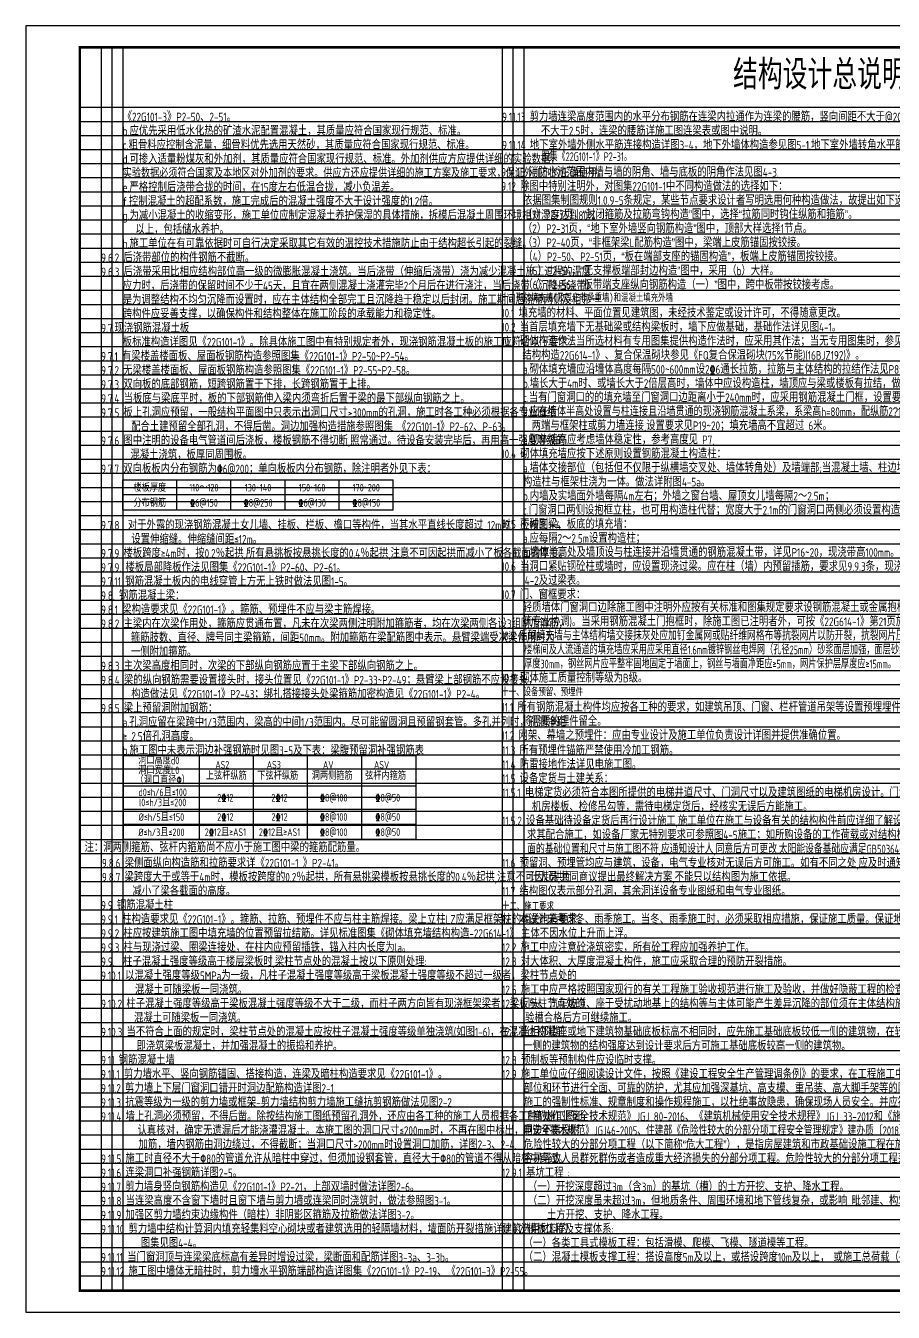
# Model space of a CAD drawing. Extents: x 698102 to 803227, y -138366 to 57555.
# Drawn here: x 698102 to 738180, y -70176 to -10776 of the extents above; entities that cross this region are included whole.
import ezdxf
from ezdxf.enums import TextEntityAlignment as Align

# ---------------------------------------------------------------- set-up
doc = ezdxf.new("R2010")
doc.units = 0
doc.header["$LTSCALE"] = 500
doc.layers.get('Defpoints').update_dxf_attribs({"color": 1, "linetype": 'CONTINUOUS'})
doc.layers.add('_TSZ_PLOT_MARK', color=1, linetype='CONTINUOUS', plot=False)
doc.layers.add('S-MODIFY-云线', color=3, linetype='CONTINUOUS', plot=False)
for name, color, linetype in [('A-ANNO-TITLE', 4, 'CONTINUOUS'), ('TAB', 132, 'CONTINUOUS'), ('TEXT', 7, 'CONTINUOUS'), ('THICK', 6, 'CONTINUOUS')]:
    doc.layers.add(name, color=color, linetype=linetype)
doc.styles.add('TSSD_Norm', font='tssdeng.shx', dxfattribs={"width": 0.8, "bigfont": 'hztxt.shx'})
doc.styles.add('黑体', font='simhei.ttf')

msp = doc.modelspace()

# ---------------------------------------------------------------- linework, layer by layer
at = {"layer": '_TSZ_PLOT_MARK'}
msp.add_lwpolyline([(698101.92, -70175.96), (782201.92, -70175.96), (782201.92, -10775.96), (698101.92, -10775.96)], close=True, dxfattribs=at)
msp.add_lwpolyline([(698101.92, -70175.96), (782201.92, -70175.96), (782201.92, -10775.96), (698101.92, -10775.96)], close=True, dxfattribs=at)
at = {"layer": 'A-ANNO-TITLE'}
msp.add_lwpolyline([(698101.92, -70175.96), (782201.92, -70175.96), (782201.92, -10775.96), (698101.92, -10775.96)], close=True, dxfattribs=at)
at = {"layer": 'A-ANNO-TITLE', "const_width": 120}
msp.add_lwpolyline([(700601.92, -69175.96), (781201.92, -69175.96), (781201.92, -11775.96), (700601.92, -11775.96)], close=True, dxfattribs=at)
at = {"layer": 'Defpoints'}
for p, q in [((701581.93, -11775.96), (701581.93, -69175.96)), ((702081.93, -11775.96), (702081.93, -69175.96)), ((702581.93, -11775.99), (702581.93, -69175.99)), ((720106.93, -11775.96), (720106.93, -69175.96)), ((720606.93, -11775.96), (720606.93, -69175.96)), ((721106.93, -11775.99), (721106.93, -69175.99))]:
    msp.add_line(p, q, dxfattribs=at)
at = {"layer": 'S-MODIFY-云线', "color": 9}
for p, q in [((700601.92, -14540.84), (774751.92, -14540.84)), ((700601.92, -15190.84), (774751.92, -15190.84)), ((700601.92, -15840.84), (774751.92, -15840.84)), ((700601.92, -16490.84), (774751.92, -16490.84)), ((700601.92, -17140.84), (774751.92, -17140.84)), ((700601.92, -17790.84), (774751.92, -17790.84)), ((700601.92, -18440.84), (774751.92, -18440.84)), ((700601.92, -19090.84), (774751.92, -19090.84)), ((700601.92, -19740.84), (774751.92, -19740.84)), ((700601.92, -20390.84), (774751.92, -20390.84)), ((700601.92, -21040.84), (774751.92, -21040.84)), ((700601.92, -21690.84), (774751.92, -21690.84)), ((700601.92, -22340.84), (774751.92, -22340.84)), ((700601.92, -22990.84), (774751.92, -22990.84)), ((700601.92, -23640.84), (774751.92, -23640.84)), ((700601.92, -24290.84), (774751.92, -24290.84)), ((700601.92, -24940.84), (774751.92, -24940.84)), ((700601.92, -25590.84), (774751.92, -25590.84)), ((700601.92, -26240.84), (774751.92, -26240.84)), ((700601.92, -26890.84), (774751.92, -26890.84)), ((700601.92, -27540.84), (774751.92, -27540.84)), ((700601.92, -28190.84), (774751.92, -28190.84)), ((700601.92, -28840.84), (774751.92, -28840.84)), ((700601.92, -29490.84), (774751.92, -29490.84)), ((700601.92, -30140.84), (774751.92, -30140.84)), ((700601.92, -30790.84), (774751.92, -30790.84)), ((700601.92, -31440.84), (774751.92, -31440.84)), ((700601.92, -32090.84), (774751.92, -32090.84)), ((700601.92, -32740.84), (774751.92, -32740.84)), ((700601.92, -33390.84), (774751.92, -33390.84)), ((700601.92, -34040.84), (774751.92, -34040.84)), ((700601.92, -34690.84), (774751.92, -34690.84)), ((700601.92, -35340.84), (774751.92, -35340.84)), ((700601.92, -35990.84), (774751.92, -35990.84)), ((700601.92, -36640.84), (774751.92, -36640.84)), ((700601.92, -37290.84), (774751.92, -37290.84)), ((700601.92, -37940.84), (774751.92, -37940.84)), ((700601.92, -38590.84), (774751.92, -38590.84)), ((700601.92, -39240.84), (774751.92, -39240.84)), ((700601.92, -39890.84), (774751.92, -39890.84)), ((700601.92, -40540.84), (774751.92, -40540.84)), ((700601.92, -41190.84), (774751.92, -41190.84)), ((700601.92, -41840.84), (774751.92, -41840.84)), ((700601.92, -42490.84), (774751.92, -42490.84)), ((700601.92, -43140.84), (774751.92, -43140.84)), ((700601.92, -43790.84), (774751.92, -43790.84)), ((700601.92, -44440.84), (774751.92, -44440.84)), ((700601.92, -45090.84), (774751.92, -45090.84)), ((700601.92, -45740.84), (774751.92, -45740.84)), ((700601.92, -46390.84), (774751.92, -46390.84)), ((700601.92, -47040.84), (774751.92, -47040.84)), ((700601.92, -47690.84), (774751.92, -47690.84)), ((700601.92, -48340.84), (774751.92, -48340.84)), ((700601.92, -48990.84), (774751.92, -48990.84)), ((700601.92, -49640.84), (774751.92, -49640.84)), ((700601.92, -50290.84), (774751.92, -50290.84)), ((700601.92, -50940.84), (774751.92, -50940.84)), ((700601.92, -51590.84), (774751.92, -51590.84)), ((700601.92, -52240.84), (774751.92, -52240.84)), ((700601.92, -52890.84), (774751.92, -52890.84)), ((700601.92, -53540.84), (774751.92, -53540.84)), ((700601.92, -54190.84), (774751.92, -54190.84)), ((700601.92, -54840.84), (774751.92, -54840.84)), ((700601.92, -55490.84), (774751.92, -55490.84)), ((700601.92, -56140.84), (774751.92, -56140.84)), ((700601.92, -56790.84), (774751.92, -56790.84)), ((700601.92, -57440.84), (774751.92, -57440.84)), ((700601.92, -58090.84), (774751.92, -58090.84)), ((700601.92, -58740.84), (774751.92, -58740.84)), ((700601.92, -59390.84), (774751.92, -59390.84)), ((700601.92, -60040.84), (774751.92, -60040.84)), ((700601.92, -60690.84), (774751.92, -60690.84)), ((700601.92, -61340.84), (774751.92, -61340.84)), ((700601.92, -61990.84), (774751.92, -61990.84)), ((700601.92, -62640.84), (774751.92, -62640.84)), ((700601.92, -63290.84), (774751.92, -63290.84)), ((700601.92, -63940.84), (774751.92, -63940.84)), ((700601.92, -64590.84), (774751.92, -64590.84)), ((700601.92, -65240.84), (774751.92, -65240.84)), ((700601.92, -65890.84), (774751.92, -65890.84)), ((700601.92, -66540.84), (774751.92, -66540.84)), ((700601.92, -67190.84), (774751.92, -67190.84)), ((700601.92, -67840.84), (774751.92, -67840.84)), ((700601.92, -68490.84), (774751.92, -68490.84))]:
    msp.add_line(p, q, dxfattribs=at)
at = {"layer": 'TAB', "color": 3}
for p, q in [((702584.24, -31736.87), (715084.24, -31736.87)), ((702584.24, -33136.4), (702584.24, -31736.87)), ((705084.24, -33136.4), (705084.24, -31736.87)), ((707584.24, -33136.4), (707584.24, -31736.87)), ((710084.24, -33136.4), (710084.24, -31736.87)), ((712584.24, -33136.4), (712584.24, -31736.87)), ((715084.24, -33136.4), (715084.24, -31736.87)), ((715084.24, -32436.64), (702584.24, -32436.64)), ((715084.24, -33136.4), (702584.24, -33136.4))]:
    msp.add_line(p, q, dxfattribs=at)
at = {"layer": 'TAB'}
for p, q in [((702623.31, -44467.78), (716123.31, -44467.78)), ((702623.31, -48340.84), (702623.31, -44467.78)), ((706123.31, -48340.84), (706123.31, -44467.78)), ((708623.31, -48340.84), (708623.31, -44467.78)), ((711123.31, -48340.84), (711123.31, -44467.78)), ((713623.31, -48340.84), (713623.31, -44467.78)), ((716123.31, -44467.78), (716123.31, -48340.84)), ((702623.31, -45867.99), (716123.31, -45867.99)), ((702623.31, -46940.67), (716123.31, -46940.67)), ((702623.31, -47640.5), (716123.31, -47640.5)), ((716123.31, -48340.84), (702623.31, -48340.84))]:
    msp.add_line(p, q, dxfattribs=at)

# ---------------------------------------------------------------- texts
at = {"layer": 'TEXT', "style": 'TSSD_Norm'}
for s, width, p in [('《22G101-3》P2-50、2-51。', 0.8, (702581.93, -15190.84)), ('9.11.13 剪力墙连梁高度范围内的水平分布钢筋在连梁内拉通作为连梁的腰筋，竖向间距不大于@200；当连梁跨高比', 0.8, (720106.93, -15190.84)), ('不大于2.5时，连梁的腰筋详施工图连梁表或图中说明。', 0.8, (721899.6, -15840.84)), ('c.粗骨料应控制含泥量，细骨料优先选用天然砂，其质量应符合国家现行规范、标准。', 0.8, (702581.93, -16490.84)), ('9.11.14 地下室外墙外侧水平筋连接构造详图3-4，地下外墙体构造参见图5-1.地下室外墙转角水平筋连接构造参照', 0.8, (720106.93, -16490.84)), ('9.11.15 消防水池范围内墙与墙的阴角、墙与底板的阴角作法见图4-3.', 0.8, (720071.85, -17745.37)), ('e.严格控制后浇带合拢的时间，在15度左右低温合拢，减小负温差。', 0.8, (702584.24, -18440.84)), ('9.12 除图中特别注明外，对图集22G101-1中不同构造做法的选择如下：', 0.8, (720071.85, -18395.37)), ('f.控制混凝土的超配系数，施工完成后的混凝土强度不大于设计强度的1.2倍。', 0.8, (702584.24, -19090.84)), ('依据图集制图规则1.0.9-5条规定，某些节点要求设计者写明选用何种构造做法，故提出如下选择项：', 0.8, (721071.85, -19045.37)), ('g.为减小混凝土的收缩变形，施工单位应制定混凝土养护保湿的具体措施，拆模后混凝土周围环境相对湿度达到80%%%', 0.8, (702584.24, -19740.84)), ('（1）P2-7页，“封闭箍筋及拉筋弯钩构造”图中，选择“拉筋同时钩住纵筋和箍筋”。', 0.8, (721071.85, -19695.37)), ('   以上，包括储水养护。', 0.8, (702584.24, -20390.84)), ('（2）P2-31页，“地下室外墙竖向钢筋构造”图中，顶部大样选择1节点。', 0.8, (721071.85, -20345.37)), ('h.施工单位在有可靠依据时可自行决定采取其它有效的温控技术措施防止由于结构超长引起的裂缝。', 0.8, (702584.24, -21040.84)), ('（3）P2-40页，“非框架梁L配筋构造”图中，梁端上皮筋锚固按铰接。', 0.8, (721071.85, -20995.37)), ('9.6.2 后浇带部位的构件钢筋不截断。', 0.8, (701584.24, -21690.84)), ('（4）P2-50、P2-51页，“板在端部支座的锚固构造”，板端上皮筋锚固按铰接。', 0.8, (721091.48, -21645.37)), ('9.6.3 后浇带采用比相应结构部位高一级的微膨胀混凝土浇筑。当后浇带（伸缩后浇带）浇为减少混凝土施工过程的温度', 0.8, (701584.24, -22340.84)), ('（5）P2-54，“无支撑板端部封边构造”图中，采用（b）大样。', 0.8, (721091.48, -22295.37)), ('应力时，后浇带的保留时间不少于45天，且宜在两侧混凝土浇灌完毕2个月后在进行浇注，当后浇带（沉降后浇带）', 0.8, (702584.24, -22990.84)), ('（6）P2-56，“板带端支座纵向钢筋构造（一）”图中，跨中板带按铰接考虑。', 0.8, (721091.48, -22945.37)), ('是为调整结构不均匀沉降而设置时，应在主体结构全部完工且沉降趋于稳定以后封闭。施工期间后浇带两侧及相邻一', 0.8, (702584.24, -23640.84)), ('跨构件应妥善支撑，以确保构件和结构整体在施工阶段的承载能力和稳定性。', 0.8, (702584.24, -24290.84)), ('10.2 当首层填充墙下无基础梁或结构梁板时，墙下应做基础，基础作法详见图4-1。', 0.8, (720071.85, -24895.37)), ('板标准构造详图见《22G101-1》。除具体施工图中有特别规定者外，现浇钢筋混凝土板的施工应符合以下要求：', 0.8, (702584.24, -25590.84)), ('9.7.1 有梁楼盖楼面板、屋面板钢筋构造参照图集《22G101-1》P2-50~P2-54。', 0.8, (701584.24, -26240.84)), ('9.7.2 无梁楼盖楼面板、屋面板钢筋构造参照图集《22G101-1》P2-55~P2-58。', 0.8, (701584.24, -26890.84)), ('a.砌体填充墙应沿墙体高度每隔500~600mm设2%%1326通长拉筋，拉筋与主体结构的拉结作法见P8～P13。', 0.8, (721071.85, -26845.37)), ('9.7.3 双向板的底部钢筋，短跨钢筋置于下排，长跨钢筋置于上排。', 0.8, (701584.24, -27540.84)), ('b.墙长大于4m时、或墙长大于2倍层高时，墙体中应设构造柱，墙顶应与梁或楼板有拉结，做法见 P15~P16。', 0.8, (721071.85, -27495.37)), ('9.7.4 当板底与梁底平时，板的下部钢筋伸入梁内须弯折后置于梁的最下部纵向钢筋之上。', 0.8, (701584.24, -28190.84)), ('c.当有门窗洞口的的填充墙至门窗洞口边距离小于240mm时，应采用钢筋混凝土门框，设置要求及配筋见 P17。', 0.8, (721071.85, -28145.37)), ('9.7.5 板上孔洞应预留，一般结构平面图中只表示出洞口尺寸>300mm的孔洞，施工时各工种必须根据各专业图纸', 0.8, (701584.24, -28840.84)), ('d.应在墙体半高处设置与柱连接且沿墙贯通的现浇钢筋混凝土系梁，系梁高h=80mm，配纵筋2\ue53210,拉筋%%1326@300;', 0.78, (721071.85, -28795.37)), ('  配合土建预留全部孔洞，不得后凿。洞边加强构造措施参照图集 《22G101-1》P2-62、P-63。', 0.8, (702584.24, -29490.84)), ('两端与框架柱或剪力墙连接,设置要求见P19~20；填充墙高不宜超过 6米。', 0.8, (721475.53, -29445.37)), ('9.7.6 图中注明的设备电气管道间后浇板，楼板钢筋不得切断,照常通过。待设备安装完毕后，再用高一强度等级的', 0.8, (701581.93, -30140.84)), ('e.砌体墙高应考虑墙体稳定性，参考高度见 P7,', 0.8, (721071.85, -30095.37)), ('混凝土浇筑，板厚同周围板。', 0.8, (702937.88, -30790.84)), ('10.4 砌体填充墙应按下述原则设置钢筋混凝土构造柱：', 0.8, (720071.85, -30745.37)), ('a.墙体交接部位（包括但不仅限于纵横墙交叉处、墙体转角处）及墙端部;当混凝土墙、柱边墙垛长度≤200mm时，', 0.8, (721071.85, -31395.37)), ('构造柱与框架柱浇为一体。做法详附图4-5a。', 0.8, (721071.85, -32045.37)), ('b.内墙及实墙面外墙每隔4m左右；外墙之窗台墙、屋顶女儿墙每隔2～2.5m；', 0.8, (721071.85, -32695.37)), ('c.门窗洞口两侧设抱框立柱，也可用构造柱代替；宽度大于2.1m的门窗洞口两侧必须设置构造柱，构造柱构造见P15。', 0.8, (721071.85, -33345.37)), ('9.7.8  对于外露的现浇钢筋混凝土女儿墙、挂板、栏板、檐口等构件，当其水平直线长度超过 12m时，应按图1-4', 0.8, (701581.93, -34040.84)), ('10.5 不砌到梁、板底的填充墙：', 0.8, (720071.85, -33995.37)), ('设置伸缩缝。伸缩缝间距≤12m。', 0.8, (702983.44, -34690.84)), ('a.应每隔2～2.5m设置构造柱；', 0.8, (721071.85, -34645.37)), ('9.7.9 楼板跨度≥4m时，按0.2％起拱,所有悬挑板按悬挑长度的0.4％起拱,注意不可因起拱而减小了板各截面的厚度。', 0.8, (701581.93, -35340.84)), ('b.墙体半高处及墙顶设与柱连接并沿墙贯通的钢筋混凝土带，详见P16~20，现浇带高100mm。', 0.8, (721071.85, -35295.37)), ('9.7.9. 楼板局部降板作法见图集《22G101-1》P2-60、P2-61。', 0.8, (701581.93, -35990.84)), ('9.7.11 钢筋混凝土板内的电线穿管上方无上铁时做法见图1-5。', 0.8, (701581.93, -36640.84)), ('10.7 门、窗框要求：', 0.8, (720071.85, -37245.37)), ('9.8. 钢筋混凝土梁：', 0.8, (701581.93, -37290.84)), ('9.8.1 梁构造要求见《22G101-1》。箍筋、预埋件不应与梁主筋焊接。', 0.8, (701581.93, -37940.84)), ('9.8.2 主梁内在次梁作用处，箍筋应贯通布置，凡未在次梁两侧注明附加箍筋者，均在次梁两侧各设3组附加箍筋，', 0.8, (701581.93, -38590.84)), ('箍筋肢数、直径、牌号同主梁箍筋，间距50mm。附加箍筋在梁配筋图中表示。悬臂梁端受次梁作用时为', 0.8, (702961.32, -39240.84)), ('一侧附加箍筋。', 0.8, (702961.32, -39890.84)), ('9.8.3 主次梁高度相同时，次梁的下部纵向钢筋应置于主梁下部纵向钢筋之上。', 0.8, (701581.93, -40540.84)), ('9.8.4 梁的纵向钢筋需要设置接头时，接头位置见《22G101-1》P2-33~P2-49；悬臂梁上部钢筋不应设接头，', 0.8, (701581.93, -41190.84)), ('10.9 砌体施工质量控制等级为B级。', 0.8, (720071.85, -41095.37)), (' 构造做法见《22G101-1》P2-43；绑扎搭接接头处梁箍筋加密构造见《22G101-1》P2-4。', 0.8, (702781.48, -41840.84)), ('9.8.5 梁上预留洞附加钢筋：', 0.8, (701581.93, -42490.84)), ('a.孔洞应留在梁跨中1/3范围内，梁高的中间1/3范围内。尽可能留圆洞且预留钢套管。多孔并列时，孔洞净距', 0.8, (702581.93, -43140.84)), ('将需要的埋件留全。', 0.8, (721048.36, -43095.37)), ('≥ 2.5倍孔洞高度。', 0.8, (702581.93, -43790.84)), ('b.施工图中未表示洞边补强钢筋时见图3-5及下表：梁腹预留洞补强钢筋表', 0.8, (702581.93, -44440.84)), ('11.4 防雷接地作法详见电施工图。', 0.8, (720106.93, -45090.84)), ('11.5 设备定货与土建关系：', 0.8, (720106.93, -45740.84)), ('11.5.1 电梯定货必须符合本图所提供的电梯井道尺寸、门洞尺寸以及建筑图纸的电梯机房设计。门洞边的预留孔洞、电梯', 0.8, (720106.93, -46390.84)), ('机房楼板、检修吊勾等，需待电梯定货后，经核实无误后方能施工。', 0.8, (721488.5, -47040.84)), ('11.5.2 设备基础待设备定货后再行设计施工,施工单位在施工与设备有关的结构构件前应详细了解设备厂家的特别要求或要', 0.8, (720106.93, -47690.84)), ('面的基础位置和尺寸与施工图不符,应通知设计人,同意后方可更改.太阳能设备基础应满足GB50364-2018/5.4.2条要求', 0.75, (721273.04, -48990.84)), ('9.8.6 梁侧面纵向构造筋和拉筋要求详《22G101-1 》P2-41。', 0.8, (701623.31, -49640.84)), ('9.8.7 梁跨度大于或等于4m时，模板按跨度的0.2％起拱，所有悬挑梁模板按悬挑长度的0.4％起拱,注意不可因起拱而', 0.8, (701623.31, -50290.84)), ('减小了梁各截面的高度。', 0.8, (703033.87, -50940.84)), ('9.9.1 柱构造要求见《22G101-1》。箍筋、拉筋、预埋件不应与柱主筋焊接。梁上立柱LZ应满足框架柱的相关构造要求。', 0.8, (701581.93, -52240.84)), ('9.9.3 柱与现浇过梁、圈梁连接处，在柱内应预留插铁，锚入柱内长度为la。', 0.8, (701581.93, -53540.84)), ('12.2 施工中应注意砼浇筑密实，所有砼工程应加强养护工作。', 0.8, (720106.93, -53540.84)), ('9.9.  柱子混凝土强度等级高于楼层梁板时,梁柱节点处的混凝土按以下原则处理:', 0.8, (701581.93, -54190.84)), ('9.10.1 以混凝土强度等级5MPa为一级，凡柱子混凝土强度等级高于梁板混凝土强度等级不超过一级者，梁柱节点处的', 0.8, (701581.93, -54840.84)), ('混凝土可随梁板一同浇筑。', 0.8, (703150.31, -55490.84)), ('9.10.2 柱子混凝土强度等级高于梁板混凝土强度等级不大于二级，而柱子两方向皆有现浇框架梁者，梁板与柱节点处的', 0.8, (701581.93, -56140.84)), ('混凝土可随梁板一同浇筑。', 0.8, (703104.37, -56790.84)), ('验槽合格后方可继续施工。', 0.8, (721169.58, -56790.84)), ('9.10.3 当不符合上面的规定时，梁柱节点处的混凝土应按柱子混凝土强度等级单独浇筑(如图1-6)，在混凝土初凝前', 0.8, (701581.93, -57440.84)), ('12.7 当相邻楼座或地下建筑物基础底板标高不相同时，应先施工基础底板较低一侧的建筑物，在较低一侧的建筑物的结构', 0.8, (720106.93, -57440.84)), ('一侧的建筑物的结构强度达到设计要求后方可施工基础底板较高一侧的建筑物。', 0.8, (721090.82, -58090.84)), ('9.11 钢筋混凝土墙', 0.8, (701581.93, -58740.84)), ('12.8 预制板等预制构件应设临时支撑。', 0.8, (720106.93, -58740.84)), ('9.11.1 剪力墙水平、竖向钢筋锚固、搭接构造，连梁及暗柱构造要求见《22G101-1》。', 0.8, (701581.93, -59390.84)), ('12.9 施工单位应仔细阅读设计文件，按照《建设工程安全生产管理调条例》的要求，在工程施工中对所有涉及施工安全的', 0.8, (720106.93, -59390.84)), ('9.11.2 剪力墙上下层门窗洞口错开时洞边配筋构造详图2-1.', 0.8, (701581.93, -60040.84)), ('部位和环节进行全面、可靠的防护，尤其应加强深基坑、高支模、重吊装、高大脚手架等的防护措施，并严格按照安全', 0.8, (721106.93, -60040.84)), ('9.11.3 抗震等级为一级的剪力墙或框架-剪力墙结构剪力墙施工缝抗剪钢筋做法见图2-2', 0.8, (701581.93, -60690.84)), ('施工的强制性标准、规章制度和操作规程施工，以杜绝事故隐患，确保现场人员安全。并应符合现行行业标准《建筑施', 0.8, (721106.93, -60690.84)), ('9.11.4 墙上孔洞必须预留，不得后凿。除按结构施工图纸预留孔洞外，还应由各工种的施工人员根据各工种的施工图纸', 0.8, (701581.93, -61340.84)), ('工高处作业安全技术规范》JGJ 80-2016、《建筑机械使用安全技术规程》JGJ 33-2012和《施工现场临时用', 0.8, (721106.93, -61340.84)), ('电安全技术规范》JGJ46-2005、住建部《危险性较大的分部分项工程安全管理规定》建办质〔2018〕31号文等有关规定。', 0.75, (721106.93, -61990.84)), ('加筋，墙内钢筋由洞边绕过，不得截断；当洞口尺寸>200mm时设置洞口加筋，详图2-3、2-4.', 0.8, (703312.48, -62640.84)), ('危险性较大的分部分项工程（以下简称“危大工程”），是指房屋建筑和市政基础设施工程在施工过程中， ', 0.8, (721106.93, -62640.84)), ('容易导致人员群死群伤或者造成重大经济损失的分部分项工程。危险性较大的分部分项工程范围如下：  ', 0.8, (721106.93, -63290.84)), ('9.11.6 连梁洞口补强钢筋详图2-5。', 0.8, (701581.93, -63940.84)), ('12.9.1 基坑工程 :', 0.8, (720106.93, -63940.84)), ('9.11.7 剪力墙身竖向钢筋构造见《22G101-1》P2-21，上部双墙时做法详图2-6。', 0.8, (701581.93, -64590.84)), (' （一）开挖深度超过3m（含3m）的基坑（槽）的土方开挖、支护、降水工程。 ', 0.8, (721106.93, -64590.84)), ('9.11.8 当连梁高度不含窗下墙时且窗下墙与剪力墙或连梁同时浇筑时，做法参照图3-1。', 0.8, (701581.93, -65240.84)), (' （二）开挖深度虽未超过3m，但地质条件、周围环境和地下管线复杂，或影响 毗邻建、构筑物安全的基坑（槽）的', 0.8, (721106.93, -65240.84)), ('9.11.9 加强区剪力墙约束边缘构件（暗柱）非阴影区箍筋及拉筋做法详图3-2。', 0.8, (701581.93, -65890.84)), ('土方开挖、支护、降水工程。 ', 0.8, (722180.67, -65890.84)), ('9.11.10 剪力墙中结构计算洞内填充轻集料空心砌块或者建筑选用的轻隔墙材料，墙面防开裂措施详建筑选用材料的', 0.8, (701581.93, -66540.84)), ('12.9.2 模板工程及支撑体系:  ', 0.8, (720106.93, -66540.84)), ('图集见图4-4。', 0.8, (703418.22, -67190.84)), ('（一）各类工具式模板工程：包括滑模、爬模、飞模、隧道模等工程。 ', 0.8, (721106.93, -67190.84)), ('9.11.11 当门窗洞顶与连梁梁底标高有差异时增设过梁，梁断面和配筋详图3-3a、3-3b。', 0.8, (701581.93, -67840.84)), ('（二）混凝土模板支撑工程：搭设高度5m及以上，或搭设跨度10m及以上， 或施工总荷载（荷载效应基本组合', 0.8, (721106.93, -67840.84)), ('9.11.12 施工图中墙体无暗柱时，剪力墙水平钢筋端部构造详图集《22G101-1》P2-19、《22G101-3》P2-55。', 0.8, (701581.93, -68490.84))]:
    msp.add_text(s, height=400, dxfattribs=dict(at, width=width)).set_placement(p)
at = {"layer": 'TEXT', "ltscale": 99, "style": 'TSSD_Norm'}
for s, width, p in [('b.应优先采用低水化热的矿渣水泥配置混凝土，其质量应符合国家现行规范、标准。', 0.8, (702581.93, -15840.84)), ('d.可掺入适量粉煤灰和外加剂，其质量应符合国家现行规范、标准。外加剂供应方应提供详细的实验数据，', 0.8, (702581.93, -17140.84)), ('实验数据必须符合国家及本地区对外加剂的要求。供应方还应提供详细的施工方案及施工要求，保证外加剂的正确使用。', 0.78, (702584.24, -17790.84)), ('10.1 填充墙的材料、平面位置见建筑图，未经技术鉴定或设计许可，不得随意更改。', 0.8, (720071.85, -24245.37)), ('9.7.现浇钢筋混凝土板', 0.8, (701584.24, -24940.84)), ('10.3 砌体构造作法当所选材料有专用图集提供构造作法时，应采用其作法；当无专用图集时，参见标准图集《砌体填充墙', 0.8, (720071.85, -25545.37)), ('10.6 当洞口紧贴钢砼柱或墙时，应设置现浇过梁。应在柱（墙）内预留插筋，要求见9.9.3条，现浇过梁截面配筋见图', 0.8, (720071.85, -35945.37)), ('4-2及过梁表。', 0.8, (721155.45, -36595.37)), ('轻质墙体门窗洞口边除施工图中注明外应按有关标准和图集规定要求设钢筋混凝土或金属抱框(采用金属抱框时应与建', 0.8, (721061.79, -37845.37)), ('11.1 所有钢筋混凝土构件均应按各工种的要求，如建筑吊顶、门窗、栏杆管道吊架等设置预埋埋件，各工种应配合土建施工，', 0.8, (720071.85, -42445.37)), ('11.2 网架、幕墙之预埋件：应由专业设计及施工单位负责设计详图并提供准确位置。', 0.8, (720071.85, -43745.37)), ('11.3 所有预埋件锚筋严禁使用冷加工钢筋。', 0.8, (720106.93, -44440.84)), ('求其配合施工，如设备厂家无特别要求可参照图4-5施工；如所购设备的工作荷载或对结构构件的作用力、支放于楼', 0.8, (721259.29, -48340.84)), ('11.6 预留洞、预埋管均应与建筑，设备，电气专业核对无误后方可施工。如有不同之处,应及时通知结构及相关专业的设  ', 0.8, (720106.93, -49640.84)), ('        计人员,共同商议提出最终解决方案,不能只以结构图为施工依据。  ', 0.8, (719837.8, -50290.84)), ('11.7 结构图仅表示部分孔洞，其余洞详设备专业图纸和电气专业图纸。', 0.8, (720106.93, -50940.84)), ('9.9 钢筋混凝土柱', 0.8, (701581.93, -51590.84)), ('12.1 本设计未考虑冬、雨季施工。当冬、雨季施工时，必须采取相应措施，保证施工质量。保证地基土不受破坏，保证结构', 0.8, (720106.93, -52240.84)), ('主体不因水位上升而上浮。', 0.8, (720985.25, -52890.84)), ('12.3 对大体积、大厚度混凝土构件，施工应采取合理的预防开裂措施。', 0.8, (720106.93, -54190.84)), ('12.5 施工中应严格按照国家现行的有关工程施工验收规范进行施工及验收，并做好隐蔽工程的检查和验收记录。', 0.8, (720106.93, -55490.84)), ('12.6 门头、汽车坡道、座于受扰动地基上的结构等与主体可能产生差异沉降的部位须在主体结构施工完毕后，先行钎探并', 0.8, (720106.93, -56140.84)), ('即浇筑梁板混凝土，并加强混凝土的振捣和养护。', 0.8, (703223.98, -58090.84)), ('认真核对，确定无遗漏后才能浇灌混凝土。本施工图的洞口尺寸≤200mm时，不再在图中标出，洞边不再设附', 0.8, (703270.9, -61990.84)), ('9.11.5 施工时直径不大于%%13080的管道允许从暗柱中穿过，但须加设钢套管，直径大于%%13080的管道不得从暗柱中穿过。', 0.8, (701581.93, -63290.84))]:
    msp.add_text(s, height=400, dxfattribs=dict(at, width=width)).set_placement(p)
at = {"layer": 'TEXT', "style": 'TSSD_Norm', "width": 0.7}
msp.add_text('图集《22G101-1》P2-31。', height=400, dxfattribs=at).set_placement((721912.95, -17140.84), align=Align.BOTTOM_LEFT)
at = {"layer": 'TEXT', "color": 3, "style": 'TSSD_Norm'}
for s, width, p in [('结构构造22G614-1》、复合保温砌块参见《FQ复合保温砌块(75%%%节能)(16BJZ192)》。', 0.8, (721049.09, -26195.37)), ('9.7.7 双向板板内分布钢筋为%%1326@200；单向板板内分布钢筋，除注明者外见下表：', 0.8, (701584.24, -31440.84)), ('筑专业协调)。当采用钢筋混凝土门抱框时，除施工图已注明者外，可按《22G614-1》第21页施工)。', 0.8, (721061.79, -38495.37)), ('楼梯间及人流通道的填充墙应采用应采用直径1.6mm镀锌钢丝电焊网（孔径25mm）砂浆面层加强，面层砂浆强度等级M10，', 0.7, (721126.1, -39795.37)), ('厚度30mm，钢丝网片应平整牢固地固定于墙面上，钢丝与墙面净距应≥5mm，网片保护层厚度应≥15mm。', 0.7, (721126.1, -40445.37)), ('9.9.2 柱应按建筑施工图中填充墙的位置预留拉结筋。详见标准图集《砌体填充墙结构构造-22G614-1》', 0.8, (701581.93, -52890.84))]:
    msp.add_text(s, height=400, dxfattribs=dict(at, width=width)).set_placement(p)
at = {"layer": 'TEXT', "color": 3, "style": 'TSSD_Norm', "width": 0.8}
for s, p in [('楼板厚度', (703834.24, -32286.76)), ('110～120', (706334.24, -32279.06)), ('130~140', (708834.24, -32279.06)), ('150~160', (711334.24, -32279.06)), ('170~200', (713834.24, -32279.06)), ('分布钢筋', (703834.24, -32988.09)), ('%%1326@150', (706334.24, -32978.83)), ('%%1328@250', (708834.24, -32978.83)), ('%%1326@130', (711334.24, -32978.83)), ('%%1328@150', (713834.24, -32978.83))]:
    msp.add_text(s, height=350, dxfattribs=at).set_placement(p, align=Align.CENTER)
at = {"layer": 'TEXT', "color": 3, "ltscale": 99, "style": 'TSSD_Norm', "width": 0.75}
msp.add_text('10.8 后砌填充墙与主体结构墙交接抹灰处应加钉金属网或贴纤维网格布等抗裂网片以防开裂，抗裂网片压墙的宽度不小于100mm；', height=400, dxfattribs=at).set_placement((720071.85, -39145.37))
at = {"layer": 'TEXT', "ltscale": 99, "style": 'TSSD_Norm', "width": 0.8}
for s, p in [('洞口高度d\x8e0                  ', (705808.13, -44700.05)), ('洞口宽度L\x8e0                  ', (705808.13, -45153.58)), ('A\x8eS2                  ', (708745.61, -44896.43)), ('A\x8eS3                  ', (711123.41, -44896.43)), ('A\x8eV                  ', (713638.78, -44896.43)), ('A\x8eSV                  ', (716104.41, -44896.43)), ('（洞口直径%%130）', (704428.45, -45607.12)), ('d%%1420%%143≤h/6且≤100', (704428.45, -46169.01)), ('l\x8e0\x8f≤h/3且≤200', (704428.45, -46639.41))]:
    msp.add_text(s, height=350, dxfattribs=at).set_placement(p, align=Align.MIDDLE_CENTER)
for s, height, p in [('上弦杆纵筋', 350, (707365.93, -45366.36)), ('下弦杆纵筋', 350, (709743.74, -45366.36)), ('洞两侧箍筋', 350, (712259.1, -45366.36)), ('弦杆内箍筋', 350, (714724.74, -45366.36)), ('注：洞两侧箍筋、弦杆内箍筋尚不应小于施工图中梁的箍筋配筋量。', 400, (707298.3, -48670.31))]:
    msp.add_text(s, height=height, dxfattribs=at).set_placement(p, align=Align.MIDDLE)
for s, p in [('2%%13212', (707325.59, -46596.64)), ('2%%13212', (709825.59, -46596.64)), ('%%1328@100', (712325.59, -46596.64)), ('%%1328@50', (714825.59, -46596.64)), ('%%C≤h/5且≤150', (704373.31, -47490.58)), ('2%%13212', (707325.59, -47482.89)), ('2%%13212', (709825.59, -47482.89)), ('%%1328@100', (712325.59, -47482.89)), ('%%1328@50', (714825.59, -47482.89)), ('%%C≤h/3且≤200', (704373.31, -48190.67)), ('2%%13212且≥A%%142S1                  ', (708887.22, -48184.19)), ('2%%13212且≥A%%142S1                  ', (711387.22, -48184.19)), ('%%1328@100', (712325.59, -48182.98)), ('%%1328@50', (714825.59, -48182.98))]:
    msp.add_text(s, height=350, dxfattribs=at).set_placement(p, align=Align.CENTER)
at = {"layer": 'THICK', "style": '黑体', "width": 0.7}
for s, height, p in [('结构设计总说明(二)', 1200, (730779.71, -13583.26)), ('十二、施工要求', 350, (720106.93, -51590.84))]:
    msp.add_text(s, height=height, dxfattribs=at).set_placement(p)
for s, p in [('十、砌体填充墙(及其它非承重墙)和混凝土填充外墙', (720071.85, -23595.37)), ('十一、设备预留、预埋件', (720071.85, -41795.37))]:
    msp.add_text(s, height=350, dxfattribs=at).set_placement(p, align=Align.BOTTOM_LEFT)

doc.saveas('drawing.dxf')
